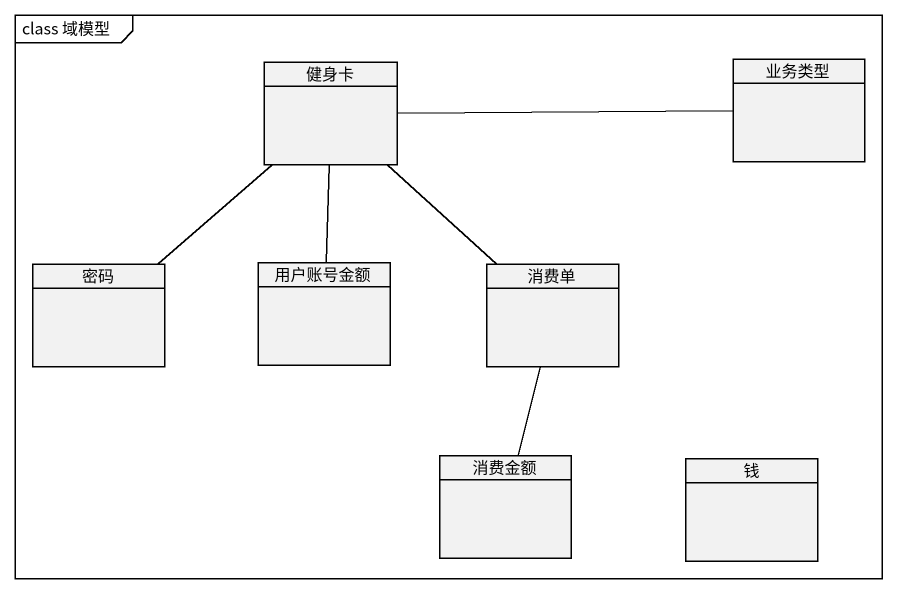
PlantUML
@startuml
mainframe class 域模型
hide circle
hide empty members
class 健身卡
class 业务类型
class 密码
class 用户账号金额
class 消费单
class 消费金额
class 钱
健身卡 -right- 业务类型
健身卡 -- 密码
健身卡 -- 用户账号金额
健身卡 -- 消费单
消费单 -- 消费金额
@enduml
